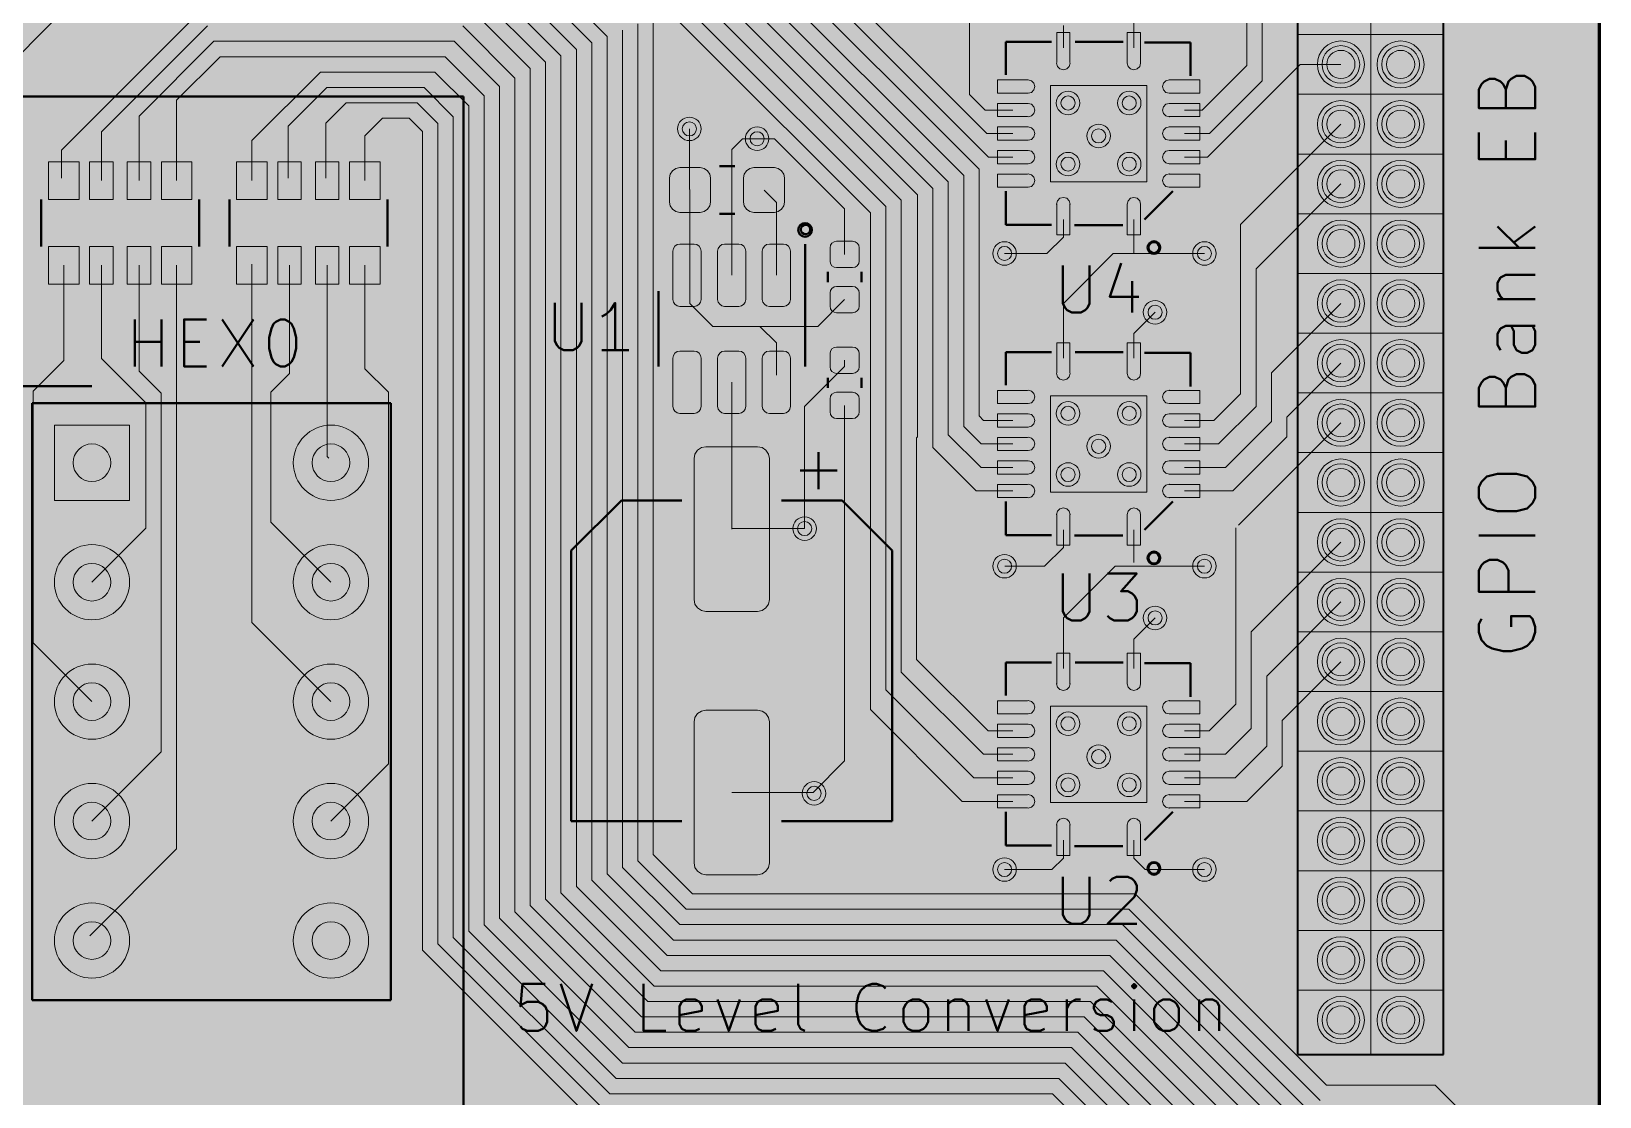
# Model space of a CAD drawing. Header units: millimetres. Extents: x 0 to 100, y -70 to 0.
# Drawn here: x 66.66 to 100, y -34.13 to -11.48 of the extents above; entities that cross this region are included whole.
import ezdxf

# ---------------------------------------------------------------- set-up
doc = ezdxf.new("R2010")
doc.units = ezdxf.units.MM
for name, color, linetype, lineweight, true_color in [('application board pcb edge', 18, 'Continuous', 60, 0x000000), ('application board tht F.Cu', 8, 'Continuous', 18, 0x777779), ('application board tht F.Silkscreen', 18, 'Continuous', 40, 0x000000), ('GPIO connector frame', 18, 'Continuous', 35, 0x000000), ('GPIO connector holes', 18, 'Continuous', 5, 0x000000), ('pcb board fill', 7, 'Continuous', 13, 0xefefef)]:
    doc.layers.add(name, color=color, linetype=linetype, lineweight=lineweight, true_color=true_color)

msp = doc.modelspace()

# ---------------------------------------------------------------- hatches: boundary and pattern name
at = {"layer": 'pcb board fill', "transparency": 33554687}
h = msp.add_hatch(color=256, dxfattribs=at)
edge = h.paths.add_edge_path(flags=0)
edge.add_line((100, -67.01), (100, -35.01))
edge.add_line((100, -35.01), (100, -3))
edge.add_arc((97, -3), 3, 0, 90)
edge.add_line((97, 0), (50, 0))
edge.add_line((50, 0), (3, 0))
edge.add_arc((3, -3), 3, 90, 180)
edge.add_line((0, -3), (0, -32))
edge.add_arc((3, -32), 3, 180, 270)
edge.add_line((3, -35), (7, -35))
edge.add_arc((7, -38), 3, 0, 90, ccw=False)
edge.add_line((10, -38), (10, -57))
edge.add_arc((13, -57), 3, 180, 270)
edge.add_line((13, -60), (15, -60))
edge.add_arc((15, -63), 3, 0, 90, ccw=False)
edge.add_line((18, -63), (18, -68))
edge.add_arc((20, -68), 2, 180, 270)
edge.add_line((20, -70), (50, -70))
edge.add_line((50, -70), (97, -70.000025))
edge.add_arc((96.9974, -66.9974), 3.002626, 270.0496133, 359.7595675)

# ---------------------------------------------------------------- linework, layer by layer
at = {"layer": 'application board pcb edge', "color": 18, "true_color": 0x000000, "flags": 128}
msp.add_lwpolyline([(100, -35.01), (100, -3)], dxfattribs=at)
at = {"layer": 'application board tht F.Cu', "flags": 128}
for points in [[(92.827, -12.527), (92.827, -3.614552)], [(92.5, -12.2), (92.5, -3.75)], [(86.6054, -12.818472), (86.6054, -5.3254)], [(86.481, -14.543864), (77.887136, -5.95)], [(86.808, -14.408416), (78.23, -5.830416)], [(86.154, -14.679312), (77.930688, -6.456)], [(77.79524, -6.783), (85.827, -14.81476)], [(85.5, -14.950208), (77.659792, -7.11)], [(77.524344, -7.437), (85.154, -15.066656)], [(77.388896, -7.764), (84.827, -15.202104)], [(87.012032, -14.15), (80.79, -7.927968)], [(77.253448, -8.091), (84.5, -15.337552)], [(78.901, -11.588344), (76.711656, -9.399)], [(76.576208, -9.726), (78.574, -11.723792)], [(76.44076, -10.053), (78.247, -11.85924)], [(86.97448, -13.65), (83.33, -10.00552)], [(76.305312, -10.38), (77.92, -11.994688)], [(65.55, -12.83), (67.673, -10.707)], [(76.169864, -10.707), (77.593, -12.130136)], [(67.3, -14.002656), (70.268656, -11.034)], [(76.034416, -11.034), (77.266, -12.265584)], [(79.555, -29.11828), (79.555, -11.317448)], [(79.882, -28.982832), (79.882, -11.182)], [(90.1, -11.25), (90.1, -11.825)], [(68.15, -13.615104), (70.404104, -11.361)], [(75.831, -11.361), (76.939, -12.469)], [(78.901, -29.389176), (78.901, -11.588344)], [(79.228, -29.253728), (79.228, -11.452896)], [(88.723409, -12.22125), (88.67125, -12.273409), (88.6, -12.2925), (88.52875, -12.273409), (88.476591, -12.22125), (88.4575, -12.15), (88.46, -12.14067), (88.46, -11.5), (88.74, -11.5), (88.74, -12.14067), (88.7425, -12.15), (88.723409, -12.22125)], [(88.6, -11.35), (88.6, -11.825)], [(90.223409, -12.22125), (90.17125, -12.273409), (90.1, -12.2925), (90.02875, -12.273409), (89.976591, -12.22125), (89.9575, -12.15), (89.96, -12.14067), (89.96, -11.5), (90.24, -11.5), (90.24, -12.14067), (90.2425, -12.15), (90.223409, -12.22125)], [(68.95, -13.277552), (70.539552, -11.688)], [(70.539552, -11.688), (75.648, -11.688)], [(75.648, -11.688), (76.612, -12.652)], [(77.92, -11.994688), (77.92, -29.79552)], [(78.247, -11.85924), (78.247, -29.660072)], [(78.574, -11.723792), (78.574, -29.524624)], [(69.75, -12.94), (70.675, -12.015)], [(70.675, -12.015), (75.455, -12.015)], [(75.455, -12.015), (76.285, -12.845)], [(77.266, -12.265584), (77.266, -30.066416)], [(77.593, -12.130136), (77.593, -29.930968)], [(91.55, -13.15), (92.5, -12.2)], [(91.666448, -14.15), (93.636448, -12.18)], [(93.636448, -12.18), (94.5, -12.18)], [(72.808, -12.342), (71.35, -13.8)], [(72.943448, -12.669), (72.12, -13.492448)], [(75.242, -12.342), (72.808, -12.342)], [(75.009, -12.669), (72.943448, -12.669)], [(75.631, -13.291), (75.009, -12.669)], [(75.958, -13.058), (75.242, -12.342)], [(76.612, -12.652), (76.612, -30.337312)], [(76.939, -12.469), (76.939, -30.201864)], [(87.92125, -12.526591), (87.973409, -12.57875), (87.9925, -12.65), (87.973409, -12.72125), (87.92125, -12.773409), (87.85, -12.7925), (87.84067, -12.79), (87.2, -12.79), (87.2, -12.51), (87.84067, -12.51), (87.85, -12.5075), (87.92125, -12.526591)], [(90.375, -12.625), (90.375, -14.675), (88.325, -14.675), (88.325, -12.625), (90.375, -12.625)], [(90.77875, -12.773409), (90.726591, -12.72125), (90.7075, -12.65), (90.726591, -12.57875), (90.77875, -12.526591), (90.85, -12.5075), (90.85933, -12.51), (91.5, -12.51), (91.5, -12.79), (90.85933, -12.79), (90.85, -12.7925), (90.77875, -12.773409)], [(91.704, -13.65), (92.827, -12.527)], [(69.75, -14.65), (69.75, -12.94)], [(73.354, -12.996), (72.92, -13.43)], [(74.866, -12.996), (73.354, -12.996)], [(75.304, -13.434), (74.866, -12.996)], [(76.285, -12.845), (76.285, -30.47276)], [(86.936928, -13.15), (86.6054, -12.818472)], [(68.95, -14.65), (68.95, -13.277552)], [(73.75, -13.7), (74.127, -13.323)], [(74.127, -13.323), (74.693, -13.323)], [(74.693, -13.323), (74.977, -13.607)], [(75.631, -30.743656), (75.631, -13.291)], [(75.958, -30.608208), (75.958, -13.058)], [(87.525, -13.15), (86.936928, -13.15)], [(87.92125, -13.026591), (87.973409, -13.07875), (87.9925, -13.15), (87.973409, -13.22125), (87.92125, -13.273409), (87.85, -13.2925), (87.84067, -13.29), (87.2, -13.29), (87.2, -13.01), (87.84067, -13.01), (87.85, -13.0075), (87.92125, -13.026591)], [(90.77875, -13.273409), (90.726591, -13.22125), (90.7075, -13.15), (90.726591, -13.07875), (90.77875, -13.026591), (90.85, -13.0075), (90.85933, -13.01), (91.5, -13.01), (91.5, -13.29), (90.85933, -13.29), (90.85, -13.2925), (90.77875, -13.273409)], [(91.175, -13.15), (91.55, -13.15)], [(68.15, -14.65), (68.15, -13.615104)], [(72.12, -13.492448), (72.12, -14.6)], [(72.92, -13.43), (72.92, -14.6)], [(74.977, -13.607), (74.977, -31.014552)], [(75.304, -30.879104), (75.304, -13.434)], [(80.65, -13.55), (80.65, -14.8375)], [(87.525, -13.65), (86.97448, -13.65)], [(87.92125, -13.526591), (87.973409, -13.57875), (87.9925, -13.65), (87.973409, -13.72125), (87.92125, -13.773409), (87.85, -13.7925), (87.84067, -13.79), (87.2, -13.79), (87.2, -13.51), (87.84067, -13.51), (87.85, -13.5075), (87.92125, -13.526591)], [(90.77875, -13.773409), (90.726591, -13.72125), (90.7075, -13.65), (90.726591, -13.57875), (90.77875, -13.526591), (90.85, -13.5075), (90.85933, -13.51), (91.5, -13.51), (91.5, -13.79), (90.85933, -13.79), (90.85, -13.7925), (90.77875, -13.773409)], [(91.175, -13.65), (91.704, -13.65)], [(92.369, -15.581), (94.5, -13.45)], [(71.35, -13.8), (71.35, -14.65)], [(73.75, -14.65), (73.75, -13.7)], [(81.78, -13.76), (81.55, -13.99)], [(81.55, -13.99), (81.55, -16.6625)], [(82.09, -13.76), (81.78, -13.76)], [(82.09, -13.76), (82.46, -13.76)], [(82.46, -13.76), (83.95, -15.25)], [(67.025, -14.25), (67.675, -14.25), (67.675, -15.05), (67.025, -15.05), (67.025, -14.25)], [(67.3, -14.6), (67.3, -14.002656)], [(67.9, -14.25), (68.4, -14.25), (68.4, -15.05), (67.9, -15.05), (67.9, -14.25)], [(68.7, -14.25), (69.2, -14.25), (69.2, -15.05), (68.7, -15.05), (68.7, -14.25)], [(69.425, -14.25), (70.075, -14.25), (70.075, -15.05), (69.425, -15.05), (69.425, -14.25)], [(71.025, -14.25), (71.675, -14.25), (71.675, -15.05), (71.025, -15.05), (71.025, -14.25)], [(71.9, -14.25), (72.4, -14.25), (72.4, -15.05), (71.9, -15.05), (71.9, -14.25)], [(72.7, -14.25), (73.2, -14.25), (73.2, -15.05), (72.7, -15.05), (72.7, -14.25)], [(73.425, -14.25), (74.075, -14.25), (74.075, -15.05), (73.425, -15.05), (73.425, -14.25)], [(87.525, -14.15), (87.012032, -14.15)], [(87.92125, -14.026591), (87.973409, -14.07875), (87.9925, -14.15), (87.973409, -14.22125), (87.92125, -14.273409), (87.85, -14.2925), (87.84067, -14.29), (87.2, -14.29), (87.2, -14.01), (87.84067, -14.01), (87.85, -14.0075), (87.92125, -14.026591)], [(90.77875, -14.273409), (90.726591, -14.22125), (90.7075, -14.15), (90.726591, -14.07875), (90.77875, -14.026591), (90.85, -14.0075), (90.85933, -14.01), (91.5, -14.01), (91.5, -14.29), (90.85933, -14.29), (90.85, -14.2925), (90.77875, -14.273409)], [(91.175, -14.15), (91.666448, -14.15)], [(80.225, -14.59375), (80.241651, -14.510038), (80.28907, -14.43907), (80.360038, -14.391651), (80.44375, -14.375), (80.88125, -14.375), (80.964962, -14.391651), (81.03593, -14.43907), (81.083349, -14.510038), (81.1, -14.59375), (81.1, -15.10625), (81.083349, -15.189962), (81.03593, -15.26093), (80.964962, -15.308349), (80.88125, -15.325), (80.44375, -15.325), (80.360038, -15.308349), (80.28907, -15.26093), (80.241651, -15.189962), (80.225, -15.10625), (80.225, -14.59375)], [(81.8, -14.59375), (81.816651, -14.510038), (81.86407, -14.43907), (81.935038, -14.391651), (82.01875, -14.375), (82.45625, -14.375), (82.539962, -14.391651), (82.61093, -14.43907), (82.658349, -14.510038), (82.675, -14.59375), (82.675, -15.10625), (82.658349, -15.189962), (82.61093, -15.26093), (82.539962, -15.308349), (82.45625, -15.325), (82.01875, -15.325), (81.935038, -15.308349), (81.86407, -15.26093), (81.816651, -15.189962), (81.8, -15.10625), (81.8, -14.59375)], [(86.481, -19.881), (86.481, -14.543864)], [(86.808, -19.652), (86.808, -14.408416)], [(87.92125, -14.526591), (87.973409, -14.57875), (87.9925, -14.65), (87.973409, -14.72125), (87.92125, -14.773409), (87.85, -14.7925), (87.84067, -14.79), (87.2, -14.79), (87.2, -14.51), (87.84067, -14.51), (87.85, -14.5075), (87.92125, -14.526591)], [(90.77875, -14.773409), (90.726591, -14.72125), (90.7075, -14.65), (90.726591, -14.57875), (90.77875, -14.526591), (90.85, -14.5075), (90.85933, -14.51), (91.5, -14.51), (91.5, -14.79), (90.85933, -14.79), (90.85, -14.7925), (90.77875, -14.773409)], [(80.66, -14.84), (80.66, -17.26)], [(82.5, -15.1125), (82.2375, -14.85)], [(85.5, -20.1), (85.5, -14.950208)], [(85.827, -14.81476), (85.827, -20.327)], [(86.154, -20.054), (86.154, -14.679312)], [(92.696, -16.524), (94.5, -14.72)], [(82.5, -16.6625), (82.5, -15.1125)], [(83.95, -15.25), (83.95, -16.22)], [(84.827, -15.202104), (84.827, -25.477)], [(85.154, -15.066656), (85.154, -25.104)], [(88.476591, -15.07875), (88.52875, -15.026591), (88.6, -15.0075), (88.67125, -15.026591), (88.723409, -15.07875), (88.7425, -15.15), (88.74, -15.15933), (88.74, -15.8), (88.46, -15.8), (88.46, -15.15933), (88.4575, -15.15), (88.476591, -15.07875)], [(89.976591, -15.07875), (90.02875, -15.026591), (90.1, -15.0075), (90.17125, -15.026591), (90.223409, -15.07875), (90.2425, -15.15), (90.24, -15.15933), (90.24, -15.8), (89.96, -15.8), (89.96, -15.15933), (89.9575, -15.15), (89.976591, -15.07875)], [(84.5, -15.337552), (84.5, -25.9)], [(88.6, -15.85), (88.6, -15.475)], [(90.1, -15.475), (90.1, -16.2)], [(92.369, -19.181), (92.369, -15.581)], [(80.75, -16), (80.807403, -16.011418), (80.856066, -16.043934), (80.888582, -16.092597), (80.9, -16.15), (80.9, -17.175), (80.888582, -17.232403), (80.856066, -17.281066), (80.807403, -17.313582), (80.75, -17.325), (80.45, -17.325), (80.392597, -17.313582), (80.343934, -17.281066), (80.311418, -17.232403), (80.3, -17.175), (80.3, -16.15), (80.311418, -16.092597), (80.343934, -16.043934), (80.392597, -16.011418), (80.45, -16), (80.75, -16)], [(81.7, -16), (81.757403, -16.011418), (81.806066, -16.043934), (81.838582, -16.092597), (81.85, -16.15), (81.85, -17.175), (81.838582, -17.232403), (81.806066, -17.281066), (81.757403, -17.313582), (81.7, -17.325), (81.4, -17.325), (81.342597, -17.313582), (81.293934, -17.281066), (81.261418, -17.232403), (81.25, -17.175), (81.25, -16.15), (81.261418, -16.092597), (81.293934, -16.043934), (81.342597, -16.011418), (81.4, -16), (81.7, -16)], [(82.65, -16), (82.707403, -16.011418), (82.756066, -16.043934), (82.788582, -16.092597), (82.8, -16.15), (82.8, -17.175), (82.788582, -17.232403), (82.756066, -17.281066), (82.707403, -17.313582), (82.65, -17.325), (82.35, -17.325), (82.292597, -17.313582), (82.243934, -17.281066), (82.211418, -17.232403), (82.2, -17.175), (82.2, -16.15), (82.211418, -16.092597), (82.243934, -16.043934), (82.292597, -16.011418), (82.35, -16), (82.65, -16)], [(83.78, -16.5), (83.726424, -16.489343), (83.681005, -16.458995), (83.650657, -16.413576), (83.64, -16.36), (83.64, -16.08), (83.650657, -16.026424), (83.681005, -15.981005), (83.726424, -15.950657), (83.78, -15.94), (84.12, -15.94), (84.173576, -15.950657), (84.218995, -15.981005), (84.249343, -16.026424), (84.26, -16.08), (84.26, -16.36), (84.249343, -16.413576), (84.218995, -16.458995), (84.173576, -16.489343), (84.12, -16.5), (83.78, -16.5)], [(88.25, -16.2), (88.6, -15.85)], [(67.025, -16.05), (67.675, -16.05), (67.675, -16.85), (67.025, -16.85), (67.025, -16.05)], [(67.9, -16.05), (68.4, -16.05), (68.4, -16.85), (67.9, -16.85), (67.9, -16.05)], [(68.7, -16.05), (69.2, -16.05), (69.2, -16.85), (68.7, -16.85), (68.7, -16.05)], [(69.425, -16.05), (70.075, -16.05), (70.075, -16.85), (69.425, -16.85), (69.425, -16.05)], [(71.025, -16.05), (71.675, -16.05), (71.675, -16.85), (71.025, -16.85), (71.025, -16.05)], [(71.9, -16.05), (72.4, -16.05), (72.4, -16.85), (71.9, -16.85), (71.9, -16.05)], [(72.7, -16.05), (73.2, -16.05), (73.2, -16.85), (72.7, -16.85), (72.7, -16.05)], [(73.425, -16.05), (74.075, -16.05), (74.075, -16.85), (73.425, -16.85), (73.425, -16.05)], [(87.35, -16.2), (88.25, -16.2)], [(89.66, -16.2), (88.6, -17.26)], [(90.58, -16.2), (89.66, -16.2)], [(90.58, -16.2), (91.6, -16.2)], [(67.35, -16.45), (67.35, -18.475)], [(68.15, -16.45), (68.15, -18.431224)], [(68.95, -16.45), (68.95, -18.7)], [(69.75, -16.45), (69.75, -28.8625)], [(71.35, -16.43), (71.35, -24.05)], [(72.15, -16.45), (72.15, -18.75)], [(72.95, -16.45), (72.95, -20.5175)], [(73.75, -16.45), (73.75, -18.65)], [(92.696, -19.454), (92.696, -16.524)], [(83.78, -17.46), (83.726424, -17.449343), (83.681005, -17.418995), (83.650657, -17.373576), (83.64, -17.32), (83.64, -17.04), (83.650657, -16.986424), (83.681005, -16.941005), (83.726424, -16.910657), (83.78, -16.9), (84.12, -16.9), (84.173576, -16.910657), (84.218995, -16.941005), (84.249343, -16.986424), (84.26, -17.04), (84.26, -17.32), (84.249343, -17.373576), (84.218995, -17.418995), (84.173576, -17.449343), (84.12, -17.46), (83.78, -17.46)], [(80.66, -17.26), (81.15, -17.75)], [(83.38, -17.75), (83.95, -17.18)], [(88.6, -17.26), (88.6, -18.425)], [(93.023, -18.737), (94.5, -17.26)], [(90.55, -17.45), (90.1, -17.9)], [(81.15, -17.75), (83.38, -17.75)], [(82.5, -18.1), (82.15, -17.75)], [(90.1, -17.9), (90.1, -18.425)], [(80.75, -18.275), (80.807403, -18.286418), (80.856066, -18.318934), (80.888582, -18.367597), (80.9, -18.425), (80.9, -19.45), (80.888582, -19.507403), (80.856066, -19.556066), (80.807403, -19.588582), (80.75, -19.6), (80.45, -19.6), (80.392597, -19.588582), (80.343934, -19.556066), (80.311418, -19.507403), (80.3, -19.45), (80.3, -18.425), (80.311418, -18.367597), (80.343934, -18.318934), (80.392597, -18.286418), (80.45, -18.275), (80.75, -18.275)], [(81.7, -18.275), (81.757403, -18.286418), (81.806066, -18.318934), (81.838582, -18.367597), (81.85, -18.425), (81.85, -19.45), (81.838582, -19.507403), (81.806066, -19.556066), (81.757403, -19.588582), (81.7, -19.6), (81.4, -19.6), (81.342597, -19.588582), (81.293934, -19.556066), (81.261418, -19.507403), (81.25, -19.45), (81.25, -18.425), (81.261418, -18.367597), (81.293934, -18.318934), (81.342597, -18.286418), (81.4, -18.275), (81.7, -18.275)], [(82.65, -18.275), (82.707403, -18.286418), (82.756066, -18.318934), (82.788582, -18.367597), (82.8, -18.425), (82.8, -19.45), (82.788582, -19.507403), (82.756066, -19.556066), (82.707403, -19.588582), (82.65, -19.6), (82.35, -19.6), (82.292597, -19.588582), (82.243934, -19.556066), (82.211418, -19.507403), (82.2, -19.45), (82.2, -18.425), (82.211418, -18.367597), (82.243934, -18.318934), (82.292597, -18.286418), (82.35, -18.275), (82.65, -18.275)], [(82.5, -18.7875), (82.5, -18.1)], [(83.78, -18.75), (83.726424, -18.739343), (83.681005, -18.708995), (83.650657, -18.663576), (83.64, -18.61), (83.64, -18.33), (83.650657, -18.276424), (83.681005, -18.231005), (83.726424, -18.200657), (83.78, -18.19), (84.12, -18.19), (84.173576, -18.200657), (84.218995, -18.231005), (84.249343, -18.276424), (84.26, -18.33), (84.26, -18.61), (84.249343, -18.663576), (84.218995, -18.708995), (84.173576, -18.739343), (84.12, -18.75), (83.78, -18.75)], [(88.723409, -18.82125), (88.67125, -18.873409), (88.6, -18.8925), (88.52875, -18.873409), (88.476591, -18.82125), (88.4575, -18.75), (88.46, -18.74067), (88.46, -18.1), (88.74, -18.1), (88.74, -18.74067), (88.7425, -18.75), (88.723409, -18.82125)], [(90.223409, -18.82125), (90.17125, -18.873409), (90.1, -18.8925), (90.02875, -18.873409), (89.976591, -18.82125), (89.9575, -18.75), (89.96, -18.74067), (89.96, -18.1), (90.24, -18.1), (90.24, -18.74067), (90.2425, -18.75), (90.223409, -18.82125)], [(67.35, -18.475), (66.7, -19.125)], [(68.15, -18.431224), (69.096, -19.377224)], [(73.75, -18.65), (74.25, -19.15)], [(83.1, -19.450984), (83.95, -18.600984)], [(83.95, -18.600984), (83.95, -18.47)], [(93.35, -19.68), (94.5, -18.53)], [(68.95, -18.7), (69.423, -19.173)], [(72.15, -18.75), (71.75, -19.15)], [(81.55, -18.9375), (81.55, -22.06)], [(93.023, -19.773), (93.023, -18.737)], [(66.7, -19.125), (66.7, -24.48)], [(69.423, -19.173), (69.423, -26.797)], [(71.75, -19.15), (71.75, -21.91)], [(74.25, -19.15), (74.25, -27.05)], [(83.78, -19.71), (83.726424, -19.699343), (83.681005, -19.668995), (83.650657, -19.623576), (83.64, -19.57), (83.64, -19.29), (83.650657, -19.236424), (83.681005, -19.191005), (83.726424, -19.160657), (83.78, -19.15), (84.12, -19.15), (84.173576, -19.160657), (84.218995, -19.191005), (84.249343, -19.236424), (84.26, -19.29), (84.26, -19.57), (84.249343, -19.623576), (84.218995, -19.668995), (84.173576, -19.699343), (84.12, -19.71), (83.78, -19.71)], [(87.92125, -19.126591), (87.973409, -19.17875), (87.9925, -19.25), (87.973409, -19.32125), (87.92125, -19.373409), (87.85, -19.3925), (87.84067, -19.39), (87.2, -19.39), (87.2, -19.11), (87.84067, -19.11), (87.85, -19.1075), (87.92125, -19.126591)], [(90.375, -19.225), (90.375, -21.275), (88.325, -21.275), (88.325, -19.225), (90.375, -19.225)], [(90.77875, -19.373409), (90.726591, -19.32125), (90.7075, -19.25), (90.726591, -19.17875), (90.77875, -19.126591), (90.85, -19.1075), (90.85933, -19.11), (91.5, -19.11), (91.5, -19.39), (90.85933, -19.39), (90.85, -19.3925), (90.77875, -19.373409)], [(91.8, -19.75), (92.369, -19.181)], [(69.096, -19.377224), (69.096, -22.044)], [(83.1, -22.05), (83.1, -19.450984)], [(83.95, -19.43), (83.95, -26.99)], [(86.906, -19.75), (86.808, -19.652)], [(87.92125, -19.626591), (87.973409, -19.67875), (87.9925, -19.75), (87.973409, -19.82125), (87.92125, -19.873409), (87.85, -19.8925), (87.84067, -19.89), (87.2, -19.89), (87.2, -19.61), (87.84067, -19.61), (87.85, -19.6075), (87.92125, -19.626591)], [(90.77875, -19.873409), (90.726591, -19.82125), (90.7075, -19.75), (90.726591, -19.67875), (90.77875, -19.626591), (90.85, -19.6075), (90.85933, -19.61), (91.5, -19.61), (91.5, -19.89), (90.85933, -19.89), (90.85, -19.8925), (90.77875, -19.873409)], [(91.9, -20.25), (92.696, -19.454)], [(67.15, -21.45), (67.15, -19.85), (68.75, -19.85), (68.75, -21.45), (67.15, -21.45)], [(86.85, -20.25), (86.481, -19.881)], [(87.525, -19.75), (86.906, -19.75)], [(91.175, -19.75), (91.8, -19.75)], [(92.046, -20.75), (93.023, -19.773)], [(94.5, -19.8), (92.325, -21.975)], [(93.35, -20.1), (93.35, -19.68)], [(82.1, -20.31), (82.195671, -20.32903), (82.276777, -20.383223), (82.33097, -20.464329), (82.35, -20.56), (82.35, -23.56), (82.33097, -23.655671), (82.276777, -23.736777), (82.195671, -23.79097), (82.1, -23.81), (81, -23.81), (80.904329, -23.79097), (80.823223, -23.736777), (80.76903, -23.655671), (80.75, -23.56), (80.75, -20.56), (80.76903, -20.464329), (80.823223, -20.383223), (80.904329, -20.32903), (81, -20.31), (82.1, -20.31)], [(85.481, -20.119), (85.5, -20.1)], [(85.481, -24.831), (85.481, -20.119)], [(85.827, -20.327), (86.75, -21.25)], [(86.85, -20.75), (86.154, -20.054)], [(87.525, -20.25), (86.85, -20.25)], [(87.92125, -20.126591), (87.973409, -20.17875), (87.9925, -20.25), (87.973409, -20.32125), (87.92125, -20.373409), (87.85, -20.3925), (87.84067, -20.39), (87.2, -20.39), (87.2, -20.11), (87.84067, -20.11), (87.85, -20.1075), (87.92125, -20.126591)], [(90.77875, -20.373409), (90.726591, -20.32125), (90.7075, -20.25), (90.726591, -20.17875), (90.77875, -20.126591), (90.85, -20.1075), (90.85933, -20.11), (91.5, -20.11), (91.5, -20.39), (90.85933, -20.39), (90.85, -20.3925), (90.77875, -20.373409)], [(91.175, -20.25), (91.9, -20.25)], [(92.2, -21.25), (93.35, -20.1)], [(72.95, -20.5175), (72.9825, -20.55)], [(87.92125, -20.626591), (87.973409, -20.67875), (87.9925, -20.75), (87.973409, -20.82125), (87.92125, -20.873409), (87.85, -20.8925), (87.84067, -20.89), (87.2, -20.89), (87.2, -20.61), (87.84067, -20.61), (87.85, -20.6075), (87.92125, -20.626591)], [(90.77875, -20.873409), (90.726591, -20.82125), (90.7075, -20.75), (90.726591, -20.67875), (90.77875, -20.626591), (90.85, -20.6075), (90.85933, -20.61), (91.5, -20.61), (91.5, -20.89), (90.85933, -20.89), (90.85, -20.8925), (90.77875, -20.873409)], [(87.525, -20.75), (86.85, -20.75)], [(91.175, -20.75), (92.046, -20.75)], [(86.75, -21.25), (87.525, -21.25)], [(87.92125, -21.126591), (87.973409, -21.17875), (87.9925, -21.25), (87.973409, -21.32125), (87.92125, -21.373409), (87.85, -21.3925), (87.84067, -21.39), (87.2, -21.39), (87.2, -21.11), (87.84067, -21.11), (87.85, -21.1075), (87.92125, -21.126591)], [(90.77875, -21.373409), (90.726591, -21.32125), (90.7075, -21.25), (90.726591, -21.17875), (90.77875, -21.126591), (90.85, -21.1075), (90.85933, -21.11), (91.5, -21.11), (91.5, -21.39), (90.85933, -21.39), (90.85, -21.3925), (90.77875, -21.373409)], [(91.175, -21.25), (92.2, -21.25)], [(88.476591, -21.67875), (88.52875, -21.626591), (88.6, -21.6075), (88.67125, -21.626591), (88.723409, -21.67875), (88.7425, -21.75), (88.74, -21.75933), (88.74, -22.4), (88.46, -22.4), (88.46, -21.75933), (88.4575, -21.75), (88.476591, -21.67875)], [(89.976591, -21.67875), (90.02875, -21.626591), (90.1, -21.6075), (90.17125, -21.626591), (90.223409, -21.67875), (90.2425, -21.75), (90.24, -21.75933), (90.24, -22.4), (89.96, -22.4), (89.96, -21.75933), (89.9575, -21.75), (89.976591, -21.67875)], [(71.75, -21.91), (73.03, -23.19)], [(69.096, -22.044), (67.95, -23.19)], [(81.56, -22.05), (81.55, -22.06)], [(83.1, -22.05), (81.56, -22.05)], [(88.6, -22.45), (88.6, -22.075)], [(90.1, -22.7702), (90.1, -22.075)], [(92.269, -25.781), (92.269, -22.031)], [(88.2, -22.85), (88.6, -22.45)], [(92.596, -24.244), (94.5, -22.34)], [(87.3536, -22.85), (88.2, -22.85)], [(88.6, -23.9506), (89.7006, -22.85)], [(89.7006, -22.85), (91.6, -22.85)], [(92.923, -25.187), (94.5, -23.61)], [(88.6, -25.025), (88.6, -23.9506)], [(90.55, -23.95), (90.1, -24.4)], [(71.35, -24.05), (73.03, -25.73)], [(92.596, -26.304), (92.596, -24.244)], [(66.7, -24.48), (67.95, -25.73)], [(90.1, -24.4), (90.1, -25.025)], [(87, -26.35), (85.481, -24.831)], [(88.723409, -25.42125), (88.67125, -25.473409), (88.6, -25.4925), (88.52875, -25.473409), (88.476591, -25.42125), (88.4575, -25.35), (88.46, -25.34067), (88.46, -24.7), (88.74, -24.7), (88.74, -25.34067), (88.7425, -25.35), (88.723409, -25.42125)], [(90.223409, -25.42125), (90.17125, -25.473409), (90.1, -25.4925), (90.02875, -25.473409), (89.976591, -25.42125), (89.9575, -25.35), (89.96, -25.34067), (89.96, -24.7), (90.24, -24.7), (90.24, -25.34067), (90.2425, -25.35), (90.223409, -25.42125)], [(93.25, -26.13), (94.5, -24.88)], [(85.154, -25.104), (86.9, -26.85)], [(92.923, -26.677), (92.923, -25.187)], [(84.827, -25.477), (86.7, -27.35)], [(82.1, -25.91), (82.195671, -25.92903), (82.276777, -25.983223), (82.33097, -26.064329), (82.35, -26.16), (82.35, -29.16), (82.33097, -29.255671), (82.276777, -29.336777), (82.195671, -29.39097), (82.1, -29.41), (81, -29.41), (80.904329, -29.39097), (80.823223, -29.336777), (80.76903, -29.255671), (80.75, -29.16), (80.75, -26.16), (80.76903, -26.064329), (80.823223, -25.983223), (80.904329, -25.92903), (81, -25.91), (82.1, -25.91)], [(84.5, -25.9), (86.45, -27.85)], [(87.92125, -25.726591), (87.973409, -25.77875), (87.9925, -25.85), (87.973409, -25.92125), (87.92125, -25.973409), (87.85, -25.9925), (87.84067, -25.99), (87.2, -25.99), (87.2, -25.71), (87.84067, -25.71), (87.85, -25.7075), (87.92125, -25.726591)], [(90.375, -25.825), (90.375, -27.875), (88.325, -27.875), (88.325, -25.825), (90.375, -25.825)], [(90.77875, -25.973409), (90.726591, -25.92125), (90.7075, -25.85), (90.726591, -25.77875), (90.77875, -25.726591), (90.85, -25.7075), (90.85933, -25.71), (91.5, -25.71), (91.5, -25.99), (90.85933, -25.99), (90.85, -25.9925), (90.77875, -25.973409)], [(91.7, -26.35), (92.269, -25.781)], [(87.92125, -26.226591), (87.973409, -26.27875), (87.9925, -26.35), (87.973409, -26.42125), (87.92125, -26.473409), (87.85, -26.4925), (87.84067, -26.49), (87.2, -26.49), (87.2, -26.21), (87.84067, -26.21), (87.85, -26.2075), (87.92125, -26.226591)], [(90.77875, -26.473409), (90.726591, -26.42125), (90.7075, -26.35), (90.726591, -26.27875), (90.77875, -26.226591), (90.85, -26.2075), (90.85933, -26.21), (91.5, -26.21), (91.5, -26.49), (90.85933, -26.49), (90.85, -26.4925), (90.77875, -26.473409)], [(92.05, -26.85), (92.596, -26.304)], [(93.25, -27.1), (93.25, -26.13)], [(87.525, -26.35), (87, -26.35)], [(91.175, -26.35), (91.7, -26.35)], [(69.423, -26.797), (67.95, -28.27)], [(83.95, -26.99), (83.28, -27.66)], [(86.9, -26.85), (87.525, -26.85)], [(87.92125, -26.726591), (87.973409, -26.77875), (87.9925, -26.85), (87.973409, -26.92125), (87.92125, -26.973409), (87.85, -26.9925), (87.84067, -26.99), (87.2, -26.99), (87.2, -26.71), (87.84067, -26.71), (87.85, -26.7075), (87.92125, -26.726591)], [(90.77875, -26.973409), (90.726591, -26.92125), (90.7075, -26.85), (90.726591, -26.77875), (90.77875, -26.726591), (90.85, -26.7075), (90.85933, -26.71), (91.5, -26.71), (91.5, -26.99), (90.85933, -26.99), (90.85, -26.9925), (90.77875, -26.973409)], [(91.175, -26.85), (92.05, -26.85)], [(92.25, -27.35), (92.923, -26.677)], [(74.25, -27.05), (73.03, -28.27)], [(87.92125, -27.226591), (87.973409, -27.27875), (87.9925, -27.35), (87.973409, -27.42125), (87.92125, -27.473409), (87.85, -27.4925), (87.84067, -27.49), (87.2, -27.49), (87.2, -27.21), (87.84067, -27.21), (87.85, -27.2075), (87.92125, -27.226591)], [(90.77875, -27.473409), (90.726591, -27.42125), (90.7075, -27.35), (90.726591, -27.27875), (90.77875, -27.226591), (90.85, -27.2075), (90.85933, -27.21), (91.5, -27.21), (91.5, -27.49), (90.85933, -27.49), (90.85, -27.4925), (90.77875, -27.473409)], [(92.5, -27.85), (93.25, -27.1)], [(81.55, -27.66), (83.28, -27.66)], [(86.7, -27.35), (87.525, -27.35)], [(91.175, -27.35), (92.25, -27.35)], [(86.45, -27.85), (87.525, -27.85)], [(87.92125, -27.726591), (87.973409, -27.77875), (87.9925, -27.85), (87.973409, -27.92125), (87.92125, -27.973409), (87.85, -27.9925), (87.84067, -27.99), (87.2, -27.99), (87.2, -27.71), (87.84067, -27.71), (87.85, -27.7075), (87.92125, -27.726591)], [(90.77875, -27.973409), (90.726591, -27.92125), (90.7075, -27.85), (90.726591, -27.77875), (90.77875, -27.726591), (90.85, -27.7075), (90.85933, -27.71), (91.5, -27.71), (91.5, -27.99), (90.85933, -27.99), (90.85, -27.9925), (90.77875, -27.973409)], [(91.175, -27.85), (92.5, -27.85)], [(88.476591, -28.27875), (88.52875, -28.226591), (88.6, -28.2075), (88.67125, -28.226591), (88.723409, -28.27875), (88.7425, -28.35), (88.74, -28.35933), (88.74, -29), (88.46, -29), (88.46, -28.35933), (88.4575, -28.35), (88.476591, -28.27875)], [(89.976591, -28.27875), (90.02875, -28.226591), (90.1, -28.2075), (90.17125, -28.226591), (90.223409, -28.27875), (90.2425, -28.35), (90.24, -28.35933), (90.24, -29), (89.96, -29), (89.96, -28.35933), (89.9575, -28.35), (89.976591, -28.27875)], [(69.75, -28.8625), (67.9025, -30.71)], [(80.717168, -29.818), (79.882, -28.982832)], [(88.6, -29.056), (88.6, -28.675)], [(90.1, -29.0588), (90.1, -28.675)], [(80.446272, -30.472), (79.228, -29.253728)], [(80.58172, -30.145), (79.555, -29.11828)], [(87.35, -29.3), (88.356, -29.3)], [(88.356, -29.3), (88.6, -29.056)], [(90.3412, -29.3), (90.1, -29.0588)], [(91.6, -29.3), (90.3412, -29.3)], [(78.247, -29.660072), (80.039928, -31.453)], [(78.574, -29.524624), (80.175376, -31.126)], [(80.310824, -30.799), (78.901, -29.389176)], [(77.593, -29.930968), (79.769032, -32.107)], [(77.92, -29.79552), (79.90448, -31.78)], [(90.127736, -29.818), (80.717168, -29.818)], [(94.196764, -33.887028), (90.127736, -29.818)], [(76.612, -30.337312), (79.362688, -33.088)], [(76.939, -30.201864), (79.498136, -32.761)], [(77.266, -30.066416), (79.633584, -32.434)], [(89.992288, -30.145), (80.58172, -30.145)], [(94.061316, -34.214028), (89.992288, -30.145)], [(79.091792, -33.742), (75.958, -30.608208)], [(76.285, -30.47276), (79.22724, -33.415)], [(89.85684, -30.472), (80.446272, -30.472)], [(93.925868, -34.541028), (89.85684, -30.472)], [(78.820896, -34.396), (75.304, -30.879104)], [(78.956344, -34.069), (75.631, -30.743656)], [(89.721392, -30.799), (80.310824, -30.799)], [(93.79042, -34.868028), (89.721392, -30.799)], [(74.977, -31.014552), (78.685448, -34.723)], [(80.175376, -31.126), (89.585944, -31.126)], [(89.585944, -31.126), (93.654972, -35.195028)], [(80.039928, -31.453), (89.450496, -31.453)], [(89.450496, -31.453), (93.523496, -35.526)], [(79.90448, -31.78), (89.315048, -31.78)], [(89.315048, -31.78), (93.388048, -35.853)], [(79.769032, -32.107), (89.1796, -32.107)], [(89.1796, -32.107), (93.2526, -36.18)], [(79.633584, -32.434), (89.044152, -32.434)], [(89.044152, -32.434), (93.48, -36.869848)], [(79.498136, -32.761), (88.908704, -32.761)], [(88.908704, -32.761), (93.153, -37.005296)], [(79.362688, -33.088), (88.773256, -33.088)], [(88.773256, -33.088), (92.826, -37.140744)], [(79.22724, -33.415), (88.637808, -33.415)], [(88.637808, -33.415), (92.499, -37.276192)], [(88.50236, -33.742), (79.091792, -33.742)], [(92.172, -37.41164), (88.50236, -33.742)], [(96.504164, -33.887028), (94.196764, -33.887028)], [(98.999, -36.381864), (96.504164, -33.887028)], [(88.366912, -34.069), (78.956344, -34.069)], [(91.845, -37.547088), (88.366912, -34.069)]]:
    msp.add_lwpolyline(points, dxfattribs=at)
at = {"layer": 'application board tht F.Cu'}
for centre, radius in [((94.5, -12.18), 0.5), ((94.5, -12.18), 0.3), ((95.77, -12.18), 0.5), ((95.77, -12.18), 0.3), ((88.7, -13), 0.25), ((88.7, -13), 0.15), ((90, -13), 0.25), ((90, -13), 0.15), ((94.5, -13.45), 0.5), ((95.77, -13.45), 0.5), ((80.65, -13.55), 0.25), ((94.5, -13.45), 0.3), ((95.77, -13.45), 0.3), ((80.65, -13.55), 0.15), ((82.09, -13.76), 0.25), ((82.09, -13.76), 0.15), ((89.35, -13.7), 0.25), ((89.35, -13.7), 0.15), ((88.7, -14.3), 0.25), ((88.7, -14.3), 0.15), ((90, -14.3), 0.25), ((90, -14.3), 0.15), ((94.5, -14.72), 0.5), ((95.77, -14.72), 0.5), ((94.5, -14.72), 0.3), ((95.77, -14.72), 0.3), ((94.5, -15.99), 0.5), ((95.77, -15.99), 0.5), ((87.35, -16.2), 0.25), ((91.6, -16.2), 0.25), ((94.5, -15.99), 0.3), ((95.77, -15.99), 0.3), ((87.35, -16.2), 0.15), ((91.6, -16.2), 0.15), ((94.5, -17.26), 0.5), ((94.5, -17.26), 0.3), ((95.77, -17.26), 0.5), ((95.77, -17.26), 0.3), ((90.55, -17.45), 0.25), ((90.55, -17.45), 0.15), ((94.5, -18.53), 0.5), ((94.5, -18.53), 0.3), ((95.77, -18.53), 0.5), ((95.77, -18.53), 0.3), ((94.5, -19.8), 0.5), ((95.77, -19.8), 0.5), ((88.7, -19.6), 0.25), ((88.7, -19.6), 0.15), ((90, -19.6), 0.25), ((90, -19.6), 0.15), ((94.5, -19.8), 0.3), ((95.77, -19.8), 0.3), ((73.03, -20.65), 0.8), ((67.95, -20.65), 0.4), ((73.03, -20.65), 0.4), ((89.35, -20.3), 0.25), ((89.35, -20.3), 0.15), ((88.7, -20.9), 0.25), ((90, -20.9), 0.25), ((94.5, -21.07), 0.5), ((95.77, -21.07), 0.5), ((88.7, -20.9), 0.15), ((90, -20.9), 0.15), ((94.5, -21.07), 0.3), ((95.77, -21.07), 0.3), ((83.1, -22.05), 0.25), ((83.1, -22.05), 0.15), ((94.5, -22.34), 0.5), ((95.77, -22.34), 0.5), ((94.5, -22.34), 0.3), ((95.77, -22.34), 0.3), ((67.95, -23.19), 0.8), ((73.03, -23.19), 0.8), ((87.35, -22.85), 0.25), ((91.6, -22.85), 0.25), ((67.95, -23.19), 0.4), ((73.03, -23.19), 0.4), ((87.35, -22.85), 0.15), ((91.6, -22.85), 0.15), ((94.5, -23.61), 0.5), ((94.5, -23.61), 0.3), ((95.77, -23.61), 0.5), ((95.77, -23.61), 0.3), ((90.55, -23.95), 0.25), ((90.55, -23.95), 0.15), ((94.5, -24.88), 0.5), ((94.5, -24.88), 0.3), ((95.77, -24.88), 0.5), ((95.77, -24.88), 0.3), ((67.95, -25.73), 0.8), ((73.03, -25.73), 0.8), ((67.95, -25.73), 0.4), ((73.03, -25.73), 0.4), ((94.5, -26.15), 0.5), ((95.77, -26.15), 0.5), ((88.7, -26.2), 0.25), ((90, -26.2), 0.25), ((94.5, -26.15), 0.3), ((95.77, -26.15), 0.3), ((88.7, -26.2), 0.15), ((90, -26.2), 0.15), ((89.35, -26.9), 0.25), ((89.35, -26.9), 0.15), ((94.5, -27.42), 0.5), ((95.77, -27.42), 0.5), ((88.7, -27.5), 0.25), ((90, -27.5), 0.25), ((94.5, -27.42), 0.3), ((95.77, -27.42), 0.3), ((67.95, -28.27), 0.8), ((73.03, -28.27), 0.8), ((83.3, -27.68), 0.25), ((83.3, -27.68), 0.15), ((88.7, -27.5), 0.15), ((90, -27.5), 0.15), ((67.95, -28.27), 0.4), ((73.03, -28.27), 0.4), ((94.5, -28.69), 0.5), ((95.77, -28.69), 0.5), ((94.5, -28.69), 0.3), ((95.77, -28.69), 0.3), ((87.35, -29.3), 0.25), ((87.35, -29.3), 0.15), ((91.6, -29.3), 0.25), ((91.6, -29.3), 0.15), ((94.5, -29.96), 0.5), ((94.5, -29.96), 0.3), ((95.77, -29.96), 0.5), ((95.77, -29.96), 0.3), ((67.95, -30.81), 0.8), ((73.03, -30.81), 0.8), ((67.95, -30.81), 0.4), ((73.03, -30.81), 0.4), ((94.5, -31.23), 0.5), ((94.5, -31.23), 0.3), ((95.77, -31.23), 0.5), ((95.77, -31.23), 0.3), ((94.5, -32.5), 0.5), ((95.77, -32.5), 0.5), ((94.5, -32.5), 0.3), ((95.77, -32.5), 0.3)]:
    msp.add_circle(centre, radius, dxfattribs=at)
at = {"layer": 'application board tht F.Silkscreen', "flags": 128}
for points in [[(87.375, -11.7), (87.375, -12.4)], [(88.35, -11.7), (87.375, -11.7)], [(88.85, -11.7), (89.875, -11.7)], [(91.3, -11.7125), (90.325, -11.7125)], [(91.3, -11.7125), (91.3, -12.425)], [(98.004285, -12.711428), (98.061428, -12.54), (98.118571, -12.482857), (98.232857, -12.425714), (98.404285, -12.425714), (98.518571, -12.482857), (98.575714, -12.54), (98.632857, -12.654285), (98.632857, -13.111428), (97.432857, -13.111428), (97.432857, -12.711428), (97.49, -12.597142), (97.547142, -12.54), (97.661428, -12.482857), (97.775714, -12.482857), (97.89, -12.54), (97.947142, -12.597142), (98.004285, -12.711428), (98.004285, -13.111428)], [(24.1, -12.86), (75.85, -12.86)], [(75.85, -12.86), (75.85, -57.53)], [(98.632857, -13.625714), (98.632857, -14.197142), (97.432857, -14.197142), (97.432857, -13.625714)], [(98.004285, -14.197142), (98.004285, -13.797142)], [(81.287221, -14.34), (81.612779, -14.34)], [(87.375, -14.875), (87.375, -15.5875)], [(90.925, -14.875), (90.325, -15.475)], [(66.87, -16.05), (66.87, -15.05)], [(70.23, -16.05), (70.23, -15.05)], [(70.87, -16.05), (70.87, -15.05)], [(74.23, -16.05), (74.23, -15.05)], [(81.287221, -15.36), (81.612779, -15.36)], [(88.35, -15.5875), (87.375, -15.5875)], [(88.8375, -15.6), (89.8625, -15.6)], [(97.832857, -15.625714), (98.29, -16.082857)], [(98.175714, -15.968571), (98.632857, -15.625714)], [(83.11, -17.8), (83.11, -16)], [(98.632857, -16.082857), (97.432857, -16.082857)], [(83.59, -16.807836), (83.59, -16.592164)], [(84.31, -16.807836), (84.31, -16.592164)], [(88.588095, -16.45238), (88.588095, -17.261904), (88.635714, -17.357142), (88.683333, -17.404761), (88.778571, -17.45238), (88.969047, -17.45238), (89.064285, -17.404761), (89.111904, -17.357142), (89.159523, -17.261904), (89.159523, -16.45238)], [(89.82619, -16.404761), (89.588095, -17.119047), (90.207142, -17.119047)], [(97.947142, -17.168571), (97.89, -17.111428), (97.832857, -16.997142), (97.832857, -16.825714), (97.89, -16.711428), (98.004285, -16.654285), (98.632857, -16.654285)], [(79.99, -17.8), (79.99, -17)], [(90.064285, -16.785714), (90.064285, -17.45238)], [(77.788095, -17.25238), (77.788095, -18.061904), (77.835714, -18.157142), (77.883333, -18.204761), (77.978571, -18.25238), (78.169047, -18.25238), (78.264285, -18.204761), (78.311904, -18.157142), (78.359523, -18.061904), (78.359523, -17.25238)], [(79.073809, -18.25238), (79.073809, -17.25238), (78.978571, -17.395238), (78.883333, -17.490476), (78.788095, -17.538095)], [(97.832857, -17.168571), (98.632857, -17.168571)], [(68.859523, -18.60238), (68.859523, -17.60238)], [(69.430952, -18.60238), (69.430952, -17.60238)], [(70.383333, -18.60238), (69.907142, -18.60238), (69.907142, -17.60238), (70.383333, -17.60238)], [(70.716666, -17.60238), (71.383333, -18.60238)], [(71.383333, -17.60238), (70.716666, -18.60238)], [(71.954761, -17.60238), (72.05, -17.60238), (72.145238, -17.65), (72.192857, -17.697619), (72.240476, -17.792857), (72.288095, -17.983333), (72.288095, -18.221428), (72.240476, -18.411904), (72.192857, -18.507142), (72.145238, -18.554761), (72.05, -18.60238), (71.954761, -18.60238), (71.859523, -18.554761), (71.811904, -18.507142), (71.764285, -18.411904), (71.716666, -18.221428), (71.716666, -17.983333), (71.764285, -17.792857), (71.811904, -17.697619), (71.859523, -17.65), (71.954761, -17.60238)], [(79.99, -17.8), (79.99, -18.6)], [(83.11, -17.8), (83.11, -18.6)], [(98.632857, -17.74), (98.004285, -17.74), (97.89, -17.797142), (97.832857, -17.911428), (97.832857, -18.14), (97.89, -18.254285)], [(98.575714, -17.74), (98.632857, -17.854285), (98.632857, -18.14), (98.575714, -18.254285), (98.461428, -18.311428), (98.347142, -18.311428), (98.232857, -18.254285), (98.175714, -18.14), (98.175714, -17.854285), (98.118571, -17.74)], [(68.859523, -18.078571), (69.430952, -18.078571)], [(69.907142, -18.078571), (70.240476, -18.078571)], [(79.359523, -18.25238), (78.788095, -18.25238)], [(87.375, -18.3), (87.375, -19)], [(88.35, -18.3), (87.375, -18.3)], [(88.85, -18.3), (89.875, -18.3)], [(91.3, -18.3125), (90.325, -18.3125)], [(91.3, -18.3125), (91.3, -19.025)], [(83.59, -19.057836), (83.59, -18.842164)], [(84.31, -19.057836), (84.31, -18.842164)], [(98.004285, -19.054285), (98.061428, -18.882857), (98.118571, -18.825714), (98.232857, -18.768571), (98.404285, -18.768571), (98.518571, -18.825714), (98.575714, -18.882857), (98.632857, -18.997142), (98.632857, -19.454285), (97.432857, -19.454285), (97.432857, -19.054285), (97.49, -18.94), (97.547142, -18.882857), (97.661428, -18.825714), (97.775714, -18.825714), (97.89, -18.882857), (97.947142, -18.94), (98.004285, -19.054285), (98.004285, -19.454285)], [(66.32, -19.02), (67.95, -19.02)], [(66.68, -19.38), (66.68, -32.08)], [(74.3, -19.38), (66.68, -19.38)], [(74.3, -32.08), (74.3, -19.38)], [(83.3975, -20.4225), (83.3975, -21.21)], [(83.79125, -20.81625), (83.00375, -20.81625)], [(97.432857, -21.397142), (97.432857, -21.168571), (97.49, -21.054285), (97.604285, -20.94), (97.832857, -20.882857), (98.232857, -20.882857), (98.461428, -20.94), (98.575714, -21.054285), (98.632857, -21.168571), (98.632857, -21.397142), (98.575714, -21.511428), (98.461428, -21.625714), (98.232857, -21.682857), (97.832857, -21.682857), (97.604285, -21.625714), (97.49, -21.511428), (97.432857, -21.397142)], [(79.204437, -21.45), (78.14, -22.514437)], [(79.204437, -21.45), (80.49, -21.45)], [(83.895563, -21.45), (82.61, -21.45)], [(83.895563, -21.45), (84.96, -22.514437)], [(87.375, -21.475), (87.375, -22.1875)], [(90.925, -21.475), (90.325, -22.075)], [(88.35, -22.1875), (87.375, -22.1875)], [(88.8375, -22.2), (89.8625, -22.2)], [(98.632857, -22.197142), (97.432857, -22.197142)], [(78.14, -22.514437), (78.14, -28.27)], [(84.96, -22.514437), (84.96, -28.27)], [(88.588095, -23.00238), (88.588095, -23.811904), (88.635714, -23.907142), (88.683333, -23.954761), (88.778571, -24.00238), (88.969047, -24.00238), (89.064285, -23.954761), (89.111904, -23.907142), (89.159523, -23.811904), (89.159523, -23.00238)], [(89.540476, -23.00238), (90.159523, -23.00238), (89.82619, -23.383333), (89.969047, -23.383333), (90.064285, -23.430952), (90.111904, -23.478571), (90.159523, -23.573809), (90.159523, -23.811904), (90.111904, -23.907142), (90.064285, -23.954761), (89.969047, -24.00238), (89.683333, -24.00238), (89.588095, -23.954761), (89.540476, -23.907142)], [(98.632857, -23.397142), (97.432857, -23.397142), (97.432857, -22.94), (97.49, -22.825714), (97.547142, -22.768571), (97.661428, -22.711428), (97.832857, -22.711428), (97.947142, -22.768571), (98.004285, -22.825714), (98.061428, -22.94), (98.061428, -23.397142)], [(97.49, -23.968571), (97.432857, -24.082857), (97.432857, -24.254285), (97.49, -24.425714), (97.604285, -24.54), (97.718571, -24.597142), (97.947142, -24.654285), (98.118571, -24.654285), (98.347142, -24.597142), (98.461428, -24.54), (98.575714, -24.425714), (98.632857, -24.254285), (98.632857, -24.14), (98.575714, -23.968571), (98.518571, -23.911428), (98.118571, -23.911428), (98.118571, -24.14)], [(87.375, -24.9), (87.375, -25.6)], [(88.35, -24.9), (87.375, -24.9)], [(88.85, -24.9), (89.875, -24.9)], [(91.3, -24.9125), (90.325, -24.9125)], [(91.3, -24.9125), (91.3, -25.625)], [(78.14, -28.27), (80.49, -28.27)], [(84.96, -28.27), (82.61, -28.27)], [(87.375, -28.075), (87.375, -28.7875)], [(90.925, -28.075), (90.325, -28.675)], [(88.35, -28.7875), (87.375, -28.7875)], [(88.8375, -28.8), (89.8625, -28.8)], [(88.588095, -29.45238), (88.588095, -30.261904), (88.635714, -30.357142), (88.683333, -30.404761), (88.778571, -30.45238), (88.969047, -30.45238), (89.064285, -30.404761), (89.111904, -30.357142), (89.159523, -30.261904), (89.159523, -29.45238)], [(89.588095, -29.547619), (89.635714, -29.5), (89.730952, -29.45238), (89.969047, -29.45238), (90.064285, -29.5), (90.111904, -29.547619), (90.159523, -29.642857), (90.159523, -29.738095), (90.111904, -29.880952), (89.540476, -30.45238), (90.159523, -30.45238)], [(77.581428, -31.73238), (77.105238, -31.73238), (77.057619, -32.208571), (77.105238, -32.160952), (77.200476, -32.113333), (77.438571, -32.113333), (77.533809, -32.160952), (77.581428, -32.208571), (77.629047, -32.303809), (77.629047, -32.541904), (77.581428, -32.637142), (77.533809, -32.684761), (77.438571, -32.73238), (77.200476, -32.73238), (77.105238, -32.684761), (77.057619, -32.637142)], [(77.914761, -31.73238), (78.248095, -32.73238), (78.581428, -31.73238)], [(80.152857, -32.73238), (79.676666, -32.73238), (79.676666, -31.73238)], [(83.105238, -32.73238), (83.01, -32.684761), (82.96238, -32.589523), (82.96238, -31.73238)], [(84.819523, -32.637142), (84.771904, -32.684761), (84.629047, -32.73238), (84.533809, -32.73238), (84.390952, -32.684761), (84.295714, -32.589523), (84.248095, -32.494285), (84.200476, -32.303809), (84.200476, -32.160952), (84.248095, -31.970476), (84.295714, -31.875238), (84.390952, -31.78), (84.533809, -31.73238), (84.629047, -31.73238), (84.771904, -31.78), (84.819523, -31.827619)], [(90.105238, -31.73238), (90.057619, -31.78), (90.105238, -31.827619), (90.152857, -31.78), (90.105238, -31.73238), (90.105238, -31.827619)], [(66.68, -32.08), (74.3, -32.08)], [(80.867142, -32.684761), (80.771904, -32.73238), (80.581428, -32.73238), (80.48619, -32.684761), (80.438571, -32.589523), (80.438571, -32.208571), (80.48619, -32.113333), (80.581428, -32.065714), (80.771904, -32.065714), (80.867142, -32.113333), (80.914761, -32.208571), (80.914761, -32.303809), (80.438571, -32.399047)], [(81.248095, -32.065714), (81.48619, -32.73238), (81.724285, -32.065714)], [(82.48619, -32.684761), (82.390952, -32.73238), (82.200476, -32.73238), (82.105238, -32.684761), (82.057619, -32.589523), (82.057619, -32.208571), (82.105238, -32.113333), (82.200476, -32.065714), (82.390952, -32.065714), (82.48619, -32.113333), (82.533809, -32.208571), (82.533809, -32.303809), (82.057619, -32.399047)], [(85.390952, -32.73238), (85.295714, -32.684761), (85.248095, -32.637142), (85.200476, -32.541904), (85.200476, -32.25619), (85.248095, -32.160952), (85.295714, -32.113333), (85.390952, -32.065714), (85.533809, -32.065714), (85.629047, -32.113333), (85.676666, -32.160952), (85.724285, -32.25619), (85.724285, -32.541904), (85.676666, -32.637142), (85.629047, -32.684761), (85.533809, -32.73238), (85.390952, -32.73238)], [(86.152857, -32.065714), (86.152857, -32.73238)], [(86.152857, -32.160952), (86.200476, -32.113333), (86.295714, -32.065714), (86.438571, -32.065714), (86.533809, -32.113333), (86.581428, -32.208571), (86.581428, -32.73238)], [(86.96238, -32.065714), (87.200476, -32.73238), (87.438571, -32.065714)], [(88.200476, -32.684761), (88.105238, -32.73238), (87.914761, -32.73238), (87.819523, -32.684761), (87.771904, -32.589523), (87.771904, -32.208571), (87.819523, -32.113333), (87.914761, -32.065714), (88.105238, -32.065714), (88.200476, -32.113333), (88.248095, -32.208571), (88.248095, -32.303809), (87.771904, -32.399047)], [(88.676666, -32.73238), (88.676666, -32.065714)], [(88.676666, -32.25619), (88.724285, -32.160952), (88.771904, -32.113333), (88.867142, -32.065714), (88.96238, -32.065714)], [(89.248095, -32.684761), (89.343333, -32.73238), (89.533809, -32.73238), (89.629047, -32.684761), (89.676666, -32.589523), (89.676666, -32.541904), (89.629047, -32.446666), (89.533809, -32.399047), (89.390952, -32.399047), (89.295714, -32.351428), (89.248095, -32.25619), (89.248095, -32.208571), (89.295714, -32.113333), (89.390952, -32.065714), (89.533809, -32.065714), (89.629047, -32.113333)], [(90.105238, -32.73238), (90.105238, -32.065714)], [(90.724285, -32.73238), (90.629047, -32.684761), (90.581428, -32.637142), (90.533809, -32.541904), (90.533809, -32.25619), (90.581428, -32.160952), (90.629047, -32.113333), (90.724285, -32.065714), (90.867142, -32.065714), (90.96238, -32.113333), (91.01, -32.160952), (91.057619, -32.25619), (91.057619, -32.541904), (91.01, -32.637142), (90.96238, -32.684761), (90.867142, -32.73238), (90.724285, -32.73238)], [(91.48619, -32.065714), (91.48619, -32.73238)], [(91.48619, -32.160952), (91.533809, -32.113333), (91.629047, -32.065714), (91.771904, -32.065714), (91.867142, -32.113333), (91.914761, -32.208571), (91.914761, -32.73238)]]:
    msp.add_lwpolyline(points, dxfattribs=at)
at = {"layer": 'application board tht F.Silkscreen'}
for centre, radius in [((83.11, -15.7), 0.145711), ((83.12, -15.69), 0.100499), ((90.525, -16.075), 0.134629), ((90.525, -16.075), 0.115902), ((90.525, -22.675), 0.134629), ((90.525, -22.675), 0.115902), ((90.525, -29.275), 0.134629), ((90.525, -29.275), 0.115902)]:
    msp.add_circle(centre, radius, dxfattribs=at)
at = {"layer": 'GPIO connector frame'}
for p, q in [((93.585, -33.23), (93.585, -3.83)), ((96.685, -33.23), (96.685, -3.83)), ((93.585, -33.23), (95.135, -33.23)), ((95.135, -33.23), (96.685, -33.23))]:
    msp.add_line(p, q, dxfattribs=at)
at = {"layer": 'GPIO connector holes'}
for p, q in [((95.135, -33.23), (95.135, -3.83)), ((93.585, -11.545), (95.135, -11.545)), ((95.135, -11.545), (96.685, -11.545)), ((93.585, -12.815), (95.135, -12.815)), ((95.135, -12.815), (96.685, -12.815)), ((93.585, -14.085), (95.135, -14.085)), ((95.135, -14.085), (96.685, -14.085)), ((93.585, -15.355), (95.135, -15.355)), ((95.135, -15.355), (96.685, -15.355)), ((93.585, -16.625), (95.135, -16.625)), ((95.135, -16.625), (96.685, -16.625)), ((93.585, -17.895), (95.135, -17.895)), ((95.135, -17.895), (96.685, -17.895)), ((93.585, -19.165), (95.135, -19.165)), ((95.135, -19.165), (96.685, -19.165)), ((93.585, -20.435), (95.135, -20.435)), ((95.135, -20.435), (96.685, -20.435)), ((93.585, -21.705), (95.135, -21.705)), ((95.135, -21.705), (96.685, -21.705)), ((93.585, -22.975), (95.135, -22.975)), ((95.135, -22.975), (96.685, -22.975)), ((93.585, -24.245), (95.135, -24.245)), ((95.135, -24.245), (96.685, -24.245)), ((93.585, -25.515), (95.135, -25.515)), ((95.135, -25.515), (96.685, -25.515)), ((93.585, -26.785), (95.135, -26.785)), ((95.135, -26.785), (96.685, -26.785)), ((93.585, -28.055), (95.135, -28.055)), ((95.135, -28.055), (96.685, -28.055)), ((93.585, -29.325), (95.135, -29.325)), ((95.135, -29.325), (96.685, -29.325)), ((93.585, -30.595), (95.135, -30.595)), ((95.135, -30.595), (96.685, -30.595)), ((93.585, -31.865), (95.135, -31.865)), ((95.135, -31.865), (96.685, -31.865))]:
    msp.add_line(p, q, dxfattribs=at)
for centre in [(94.5, -12.18), (95.77, -12.18), (94.5, -13.45), (95.77, -13.45), (94.5, -14.72), (95.77, -14.72), (94.5, -15.99), (95.77, -15.99), (94.5, -17.26), (95.77, -17.26), (94.5, -18.53), (95.77, -18.53), (94.5, -19.8), (95.77, -19.8), (94.5, -21.07), (95.77, -21.07), (94.5, -22.34), (95.77, -22.34), (94.5, -23.61), (95.77, -23.61), (94.5, -24.88), (95.77, -24.88), (94.5, -26.15), (95.77, -26.15), (94.5, -27.42), (95.77, -27.42), (94.5, -28.69), (95.77, -28.69), (94.5, -29.96), (95.77, -29.96), (94.5, -31.23), (95.77, -31.23), (94.5, -32.5), (95.77, -32.5)]:
    msp.add_circle(centre, 0.4, dxfattribs=at)

doc.saveas('drawing.dxf')
